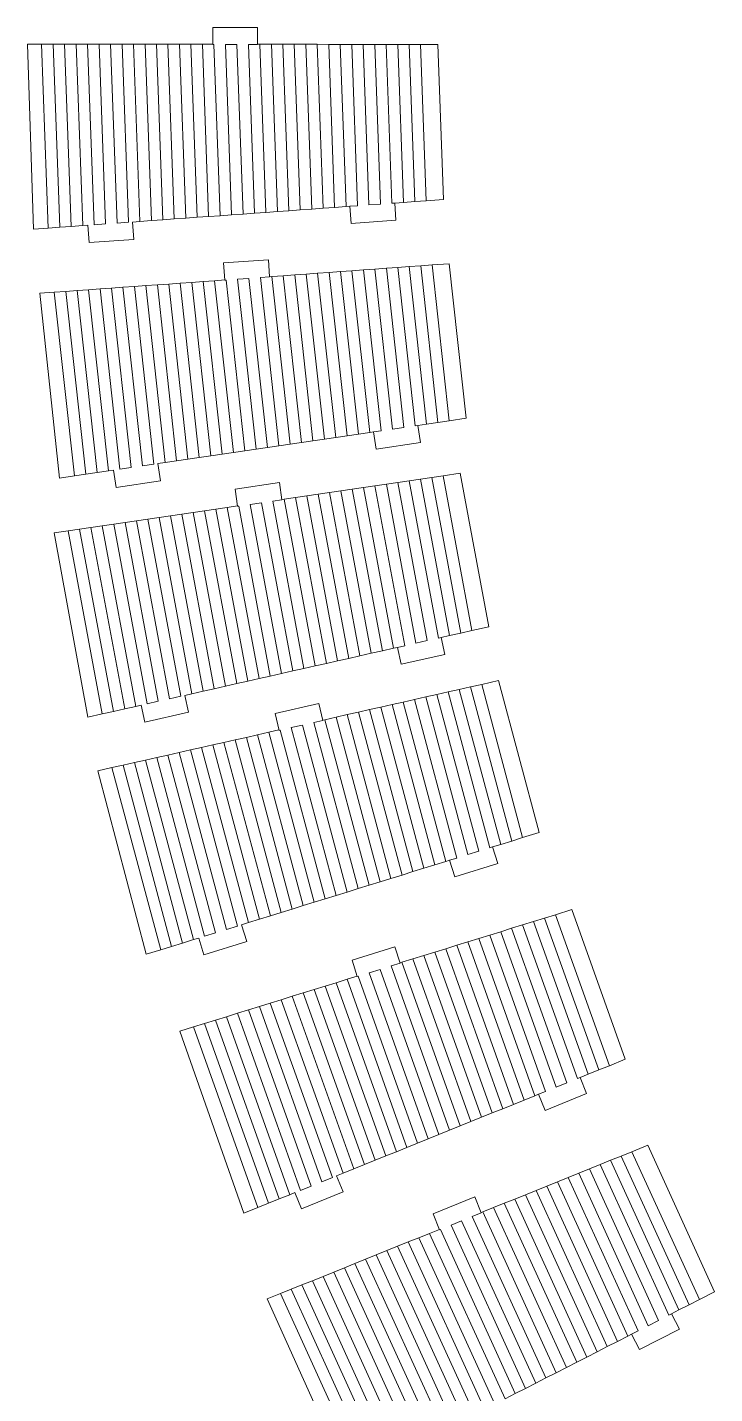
# Model space of a CAD drawing. Header units: millimetres. Extents: x -312 to 501, y 85 to 1153.
# Drawn here: x -312.2 to -192.9, y 361.7 to 599.1 of the extents above; entities that cross this region are included whole.
import ezdxf

# ---------------------------------------------------------------- set-up
doc = ezdxf.new("R2010")
doc.units = ezdxf.units.MM

msp = doc.modelspace()

# ---------------------------------------------------------------- linework, layer by layer
at = {"color": 7, "linetype": 'Continuous', "lineweight": 15}
for p, q in [((-280.02, 599.06), (-272.23, 599.06)), ((-280.02, 596.06), (-280.02, 599.06)), ((-272.23, 599.06), (-272.23, 596.06)), ((-311.16, 563.99), (-312.2, 596.14)), ((-312.2, 596.14), (-309.72, 596.14)), ((-308.57, 564.18), (-309.72, 596.14)), ((-309.72, 596.14), (-307.72, 596.13)), ((-307.72, 596.13), (-306.58, 564.32)), ((-307.72, 596.13), (-305.73, 596.13)), ((-304.59, 564.47), (-305.73, 596.13)), ((-303.74, 596.13), (-305.73, 596.13)), ((-303.74, 596.13), (-302.6, 564.61)), ((-303.74, 596.13), (-301.74, 596.13)), ((-300.61, 564.76), (-301.74, 596.13)), ((-299.75, 596.13), (-301.74, 596.13)), ((-299.75, 596.13), (-298.63, 564.9)), ((-299.75, 596.13), (-297.76, 596.13)), ((-296.64, 565.05), (-297.76, 596.13)), ((-295.76, 596.13), (-297.76, 596.13)), ((-295.76, 596.13), (-294.65, 565.19)), ((-295.76, 596.13), (-293.77, 596.13)), ((-292.66, 565.33), (-293.77, 596.13)), ((-291.78, 596.12), (-293.77, 596.13)), ((-291.78, 596.12), (-290.67, 565.48)), ((-291.78, 596.12), (-289.78, 596.12)), ((-288.68, 565.62), (-289.78, 596.12)), ((-287.79, 596.12), (-289.78, 596.12)), ((-287.79, 596.12), (-286.7, 565.77)), ((-287.79, 596.12), (-285.8, 596.12)), ((-284.71, 565.91), (-285.8, 596.12)), ((-283.8, 596.12), (-285.8, 596.12)), ((-283.8, 596.12), (-282.72, 566.06)), ((-283.8, 596.12), (-281.81, 596.12)), ((-280.73, 566.2), (-281.81, 596.12)), ((-280.02, 596.12), (-281.81, 596.12)), ((-279.81, 596.06), (-280.02, 596.06)), ((-279.81, 596.06), (-278.74, 566.34)), ((-276.76, 566.49), (-277.82, 596.06)), ((-275.83, 596.06), (-277.82, 596.06)), ((-275.83, 596.06), (-274.77, 566.63)), ((-272.78, 566.78), (-273.83, 596.06)), ((-272.23, 596.06), (-273.83, 596.06)), ((-272.23, 596.11), (-271.84, 596.11)), ((-271.84, 596.11), (-270.79, 566.92)), ((-271.84, 596.11), (-269.85, 596.11)), ((-268.8, 567.06), (-269.85, 596.11)), ((-269.85, 596.11), (-267.86, 596.11)), ((-267.86, 596.11), (-266.82, 567.21)), ((-267.86, 596.11), (-265.86, 596.11)), ((-264.83, 567.35), (-265.86, 596.11)), ((-265.86, 596.11), (-263.87, 596.11)), ((-263.87, 596.11), (-262.84, 567.5)), ((-263.87, 596.11), (-261.88, 596.11)), ((-260.85, 567.64), (-261.88, 596.11)), ((-261.88, 596.11), (-259.88, 596.1)), ((-259.88, 596.1), (-258.86, 567.79)), ((-259.88, 596.1), (-257.89, 596.1)), ((-256.87, 567.93), (-257.89, 596.1)), ((-257.89, 596.1), (-255.9, 596.1)), ((-255.9, 596.1), (-254.89, 568.07)), ((-255.9, 596.1), (-253.9, 596.1)), ((-252.9, 568.22), (-253.9, 596.1)), ((-253.9, 596.1), (-251.91, 596.1)), ((-251.91, 596.1), (-250.91, 568.36)), ((-251.91, 596.1), (-249.92, 596.1)), ((-248.92, 568.51), (-249.92, 596.1)), ((-249.92, 596.1), (-247.92, 596.1)), ((-247.92, 596.1), (-246.93, 568.65)), ((-247.92, 596.1), (-245.93, 596.1)), ((-244.95, 568.8), (-245.93, 596.1)), ((-245.93, 596.1), (-243.94, 596.09)), ((-243.94, 596.09), (-242.96, 568.94)), ((-243.94, 596.09), (-240.96, 596.09)), ((-240.96, 596.09), (-239.99, 569.16)), ((-264.83, 567.35), (-266.82, 567.21)), ((-262.84, 567.5), (-264.83, 567.35)), ((-260.85, 567.64), (-262.84, 567.5)), ((-258.86, 567.79), (-260.85, 567.64)), ((-256.87, 567.93), (-258.86, 567.79)), ((-256.21, 567.98), (-256.87, 567.93)), ((-256.21, 567.98), (-254.89, 568.07)), ((-255.99, 564.97), (-256.21, 567.98)), ((-252.9, 568.22), (-250.91, 568.36)), ((-248.92, 568.51), (-248.44, 568.54)), ((-246.93, 568.65), (-248.44, 568.54)), ((-248.44, 568.54), (-248.22, 565.54)), ((-244.95, 568.8), (-246.93, 568.65)), ((-242.96, 568.94), (-244.95, 568.8)), ((-239.99, 569.16), (-242.96, 568.94)), ((-296.64, 565.05), (-294.65, 565.19)), ((-292.66, 565.33), (-293.94, 565.24)), ((-293.94, 565.24), (-293.72, 562.22)), ((-292.66, 565.33), (-290.67, 565.48)), ((-288.68, 565.62), (-290.67, 565.48)), ((-288.68, 565.62), (-286.7, 565.77)), ((-284.71, 565.91), (-286.7, 565.77)), ((-284.71, 565.91), (-282.72, 566.06)), ((-280.73, 566.2), (-282.72, 566.06)), ((-280.73, 566.2), (-278.74, 566.34)), ((-276.76, 566.49), (-278.74, 566.34)), ((-276.76, 566.49), (-274.77, 566.63)), ((-272.78, 566.78), (-274.77, 566.63)), ((-270.79, 566.92), (-272.78, 566.78)), ((-268.8, 567.06), (-270.79, 566.92)), ((-266.82, 567.21), (-268.8, 567.06)), ((-248.22, 565.54), (-255.99, 564.97)), ((-308.57, 564.18), (-311.16, 563.99)), ((-306.58, 564.32), (-308.57, 564.18)), ((-304.59, 564.47), (-306.58, 564.32)), ((-304.59, 564.47), (-302.6, 564.61)), ((-301.71, 564.68), (-302.6, 564.61)), ((-301.49, 561.66), (-301.71, 564.68)), ((-300.61, 564.76), (-298.63, 564.9)), ((-293.72, 562.22), (-301.49, 561.66)), ((-278.13, 558.12), (-270.36, 558.68)), ((-277.92, 555.13), (-278.13, 558.12)), ((-270.36, 558.68), (-270.15, 555.69)), ((-241.93, 557.78), (-238.96, 558)), ((-238.96, 558), (-236.01, 531.15)), ((-270.15, 555.69), (-271.75, 555.58)), ((-268.54, 526.36), (-271.75, 555.58)), ((-270.15, 555.74), (-269.76, 555.77)), ((-269.76, 555.77), (-267.77, 555.91)), ((-269.76, 555.77), (-266.57, 526.65)), ((-267.77, 555.91), (-265.79, 556.06)), ((-264.6, 526.94), (-267.77, 555.91)), ((-265.79, 556.06), (-263.8, 556.2)), ((-265.79, 556.06), (-262.63, 527.23)), ((-263.8, 556.2), (-261.81, 556.35)), ((-260.65, 527.52), (-263.8, 556.2)), ((-261.81, 556.35), (-259.82, 556.49)), ((-261.81, 556.35), (-258.68, 527.81)), ((-259.82, 556.49), (-257.83, 556.63)), ((-256.71, 528.1), (-259.82, 556.49)), ((-257.83, 556.63), (-255.85, 556.78)), ((-257.83, 556.63), (-254.74, 528.39)), ((-255.85, 556.78), (-253.86, 556.92)), ((-252.77, 528.68), (-255.85, 556.78)), ((-253.86, 556.92), (-251.87, 557.06)), ((-253.86, 556.92), (-250.79, 528.97)), ((-251.87, 557.06), (-249.88, 557.21)), ((-248.82, 529.26), (-251.87, 557.06)), ((-249.88, 557.21), (-247.89, 557.35)), ((-249.88, 557.21), (-246.85, 529.55)), ((-247.89, 557.35), (-245.9, 557.5)), ((-244.88, 529.84), (-247.89, 557.35)), ((-245.9, 557.5), (-243.92, 557.64)), ((-245.9, 557.5), (-242.91, 530.13)), ((-243.92, 557.64), (-241.93, 557.78)), ((-240.93, 530.42), (-243.92, 557.64)), ((-241.93, 557.78), (-238.96, 530.71)), ((-307.54, 553.04), (-305.55, 553.18)), ((-305.55, 553.18), (-303.56, 553.32)), ((-305.55, 553.18), (-302.07, 521.42)), ((-301.57, 553.47), (-303.56, 553.32)), ((-300.1, 521.71), (-303.56, 553.32)), ((-301.57, 553.47), (-299.59, 553.61)), ((-301.57, 553.47), (-298.13, 522)), ((-297.6, 553.75), (-299.59, 553.61)), ((-296.15, 522.29), (-299.59, 553.61)), ((-297.6, 553.75), (-295.61, 553.9)), ((-297.6, 553.75), (-294.18, 522.58)), ((-293.62, 554.04), (-295.61, 553.9)), ((-292.21, 522.87), (-295.61, 553.9)), ((-293.62, 554.04), (-291.63, 554.19)), ((-293.62, 554.04), (-290.24, 523.16)), ((-289.64, 554.33), (-291.63, 554.19)), ((-288.26, 523.45), (-291.63, 554.19)), ((-289.64, 554.33), (-287.66, 554.47)), ((-289.64, 554.33), (-286.29, 523.74)), ((-285.67, 554.62), (-287.66, 554.47)), ((-284.32, 524.03), (-287.66, 554.47)), ((-285.67, 554.62), (-283.68, 554.76)), ((-285.67, 554.62), (-282.35, 524.32)), ((-281.69, 554.91), (-283.68, 554.76)), ((-280.38, 524.61), (-283.68, 554.76)), ((-281.69, 554.91), (-279.7, 555.05)), ((-281.69, 554.91), (-278.4, 524.9)), ((-277.92, 555.18), (-279.7, 555.05)), ((-276.43, 525.19), (-279.7, 555.05)), ((-277.71, 555.14), (-277.92, 555.13)), ((-277.71, 555.14), (-274.46, 525.48)), ((-273.73, 555.43), (-275.72, 555.29)), ((-272.49, 525.77), (-275.72, 555.29)), ((-273.73, 555.43), (-270.52, 526.06)), ((-310.02, 552.86), (-307.54, 553.04)), ((-306.62, 520.75), (-310.02, 552.86)), ((-304.04, 521.13), (-307.54, 553.04)), ((-248.82, 529.26), (-246.85, 529.55)), ((-244.88, 529.84), (-244.4, 529.91)), ((-242.91, 530.13), (-244.4, 529.91)), ((-244.4, 529.91), (-243.96, 526.93)), ((-240.93, 530.42), (-242.91, 530.13)), ((-238.96, 530.71), (-240.93, 530.42)), ((-236.01, 531.15), (-238.96, 530.71)), ((-262.63, 527.23), (-264.6, 526.94)), ((-260.65, 527.52), (-262.63, 527.23)), ((-258.68, 527.81), (-260.65, 527.52)), ((-256.71, 528.1), (-258.68, 527.81)), ((-254.74, 528.39), (-256.71, 528.1)), ((-252.77, 528.68), (-254.74, 528.39)), ((-252.11, 528.78), (-252.77, 528.68)), ((-252.11, 528.78), (-250.79, 528.97)), ((-251.66, 525.79), (-252.11, 528.78)), ((-280.38, 524.61), (-282.35, 524.32)), ((-280.38, 524.61), (-278.4, 524.9)), ((-276.43, 525.19), (-278.4, 524.9)), ((-276.43, 525.19), (-274.46, 525.48)), ((-272.49, 525.77), (-274.46, 525.48)), ((-272.49, 525.77), (-270.52, 526.06)), ((-268.54, 526.36), (-270.52, 526.06)), ((-266.57, 526.65), (-268.54, 526.36)), ((-264.6, 526.94), (-266.57, 526.65)), ((-243.96, 526.93), (-251.66, 525.79)), ((-296.15, 522.29), (-294.18, 522.58)), ((-292.21, 522.87), (-290.24, 523.16)), ((-288.26, 523.45), (-289.53, 523.26)), ((-289.53, 523.26), (-289.09, 520.27)), ((-288.26, 523.45), (-286.29, 523.74)), ((-284.32, 524.03), (-286.29, 523.74)), ((-284.32, 524.03), (-282.35, 524.32)), ((-304.04, 521.13), (-306.62, 520.75)), ((-302.07, 521.42), (-304.04, 521.13)), ((-300.1, 521.71), (-302.07, 521.42)), ((-300.1, 521.71), (-298.13, 522)), ((-297.24, 522.13), (-298.13, 522)), ((-296.79, 519.13), (-297.24, 522.13)), ((-289.09, 520.27), (-296.79, 519.13)), ((-276.15, 518.82), (-268.45, 519.96)), ((-268.45, 519.96), (-268.01, 517)), ((-249.89, 519.71), (-247.92, 520)), ((-247.92, 520), (-245.94, 520.29)), ((-247.92, 520), (-242.8, 492.51)), ((-245.94, 520.29), (-243.97, 520.58)), ((-240.86, 492.95), (-245.94, 520.29)), ((-243.97, 520.58), (-242, 520.87)), ((-243.97, 520.58), (-238.91, 493.38)), ((-242, 520.87), (-240.03, 521.16)), ((-236.97, 493.82), (-242, 520.87)), ((-240.03, 521.16), (-237.08, 521.6)), ((-240.03, 521.16), (-235.02, 494.26)), ((-237.08, 521.6), (-232.12, 494.92)), ((-275.71, 515.86), (-276.15, 518.82)), ((-265.67, 517.39), (-263.69, 517.68)), ((-263.69, 517.68), (-261.72, 517.97)), ((-263.69, 517.68), (-258.36, 488.99)), ((-261.72, 517.97), (-259.75, 518.26)), ((-256.41, 489.43), (-261.72, 517.97)), ((-259.75, 518.26), (-257.78, 518.55)), ((-259.75, 518.26), (-254.47, 489.87)), ((-257.78, 518.55), (-255.81, 518.84)), ((-252.52, 490.31), (-257.78, 518.55)), ((-255.81, 518.84), (-253.83, 519.13)), ((-255.81, 518.84), (-250.58, 490.75)), ((-253.83, 519.13), (-251.86, 519.42)), ((-248.64, 491.19), (-253.83, 519.13)), ((-251.86, 519.42), (-249.89, 519.71)), ((-251.86, 519.42), (-246.69, 491.63)), ((-244.75, 492.07), (-249.89, 519.71)), ((-279.47, 515.36), (-281.44, 515.07)), ((-279.47, 515.36), (-277.5, 515.65)), ((-279.47, 515.36), (-273.91, 485.48)), ((-275.72, 515.91), (-277.5, 515.65)), ((-271.97, 485.92), (-277.5, 515.65)), ((-275.52, 515.89), (-275.71, 515.86)), ((-275.52, 515.89), (-270.03, 486.36)), ((-271.57, 516.47), (-273.55, 516.18)), ((-268.08, 486.8), (-273.55, 516.18)), ((-271.57, 516.47), (-266.14, 487.24)), ((-268.01, 517), (-269.6, 516.76)), ((-264.19, 487.68), (-269.6, 516.76)), ((-268.01, 517.04), (-267.64, 517.1)), ((-267.64, 517.1), (-265.67, 517.39)), ((-267.64, 517.1), (-262.25, 488.12)), ((-260.3, 488.55), (-265.67, 517.39)), ((-299.19, 512.46), (-297.22, 512.75)), ((-295.25, 513.04), (-297.22, 512.75)), ((-291.42, 481.53), (-297.22, 512.75)), ((-295.25, 513.04), (-293.28, 513.33)), ((-295.25, 513.04), (-289.47, 481.97)), ((-291.31, 513.62), (-293.28, 513.33)), ((-287.53, 482.41), (-293.28, 513.33)), ((-291.31, 513.62), (-289.33, 513.91)), ((-291.31, 513.62), (-285.58, 482.85)), ((-287.36, 514.2), (-289.33, 513.91)), ((-283.64, 483.29), (-289.33, 513.91)), ((-287.36, 514.2), (-285.39, 514.49)), ((-287.36, 514.2), (-281.69, 483.72)), ((-283.42, 514.78), (-285.39, 514.49)), ((-279.75, 484.16), (-285.39, 514.49)), ((-283.42, 514.78), (-281.44, 515.07)), ((-283.42, 514.78), (-277.8, 484.6)), ((-275.86, 485.04), (-281.44, 515.07)), ((-307.57, 511.22), (-305.11, 511.59)), ((-301.73, 479.2), (-307.57, 511.22)), ((-305.11, 511.59), (-303.14, 511.88)), ((-299.19, 479.77), (-305.11, 511.59)), ((-303.14, 511.88), (-301.17, 512.17)), ((-303.14, 511.88), (-297.25, 480.21)), ((-299.19, 512.46), (-301.17, 512.17)), ((-295.3, 480.65), (-301.17, 512.17)), ((-299.19, 512.46), (-293.36, 481.09)), ((-236.97, 493.82), (-238.91, 493.38)), ((-235.02, 494.26), (-236.97, 493.82)), ((-232.12, 494.92), (-235.02, 494.26)), ((-247.98, 491.34), (-246.69, 491.63)), ((-244.75, 492.07), (-242.8, 492.51)), ((-240.86, 492.95), (-240.38, 493.05)), ((-238.91, 493.38), (-240.38, 493.05)), ((-240.38, 493.05), (-239.71, 490.11)), ((-258.36, 488.99), (-260.3, 488.55)), ((-256.41, 489.43), (-258.36, 488.99)), ((-254.47, 489.87), (-256.41, 489.43)), ((-252.52, 490.31), (-254.47, 489.87)), ((-250.58, 490.75), (-252.52, 490.31)), ((-248.64, 491.19), (-250.58, 490.75)), ((-247.98, 491.34), (-248.64, 491.19)), ((-247.31, 488.4), (-247.98, 491.34)), ((-239.71, 490.11), (-247.31, 488.4)), ((-268.08, 486.8), (-270.03, 486.36)), ((-268.08, 486.8), (-266.14, 487.24)), ((-264.19, 487.68), (-266.14, 487.24)), ((-262.25, 488.12), (-264.19, 487.68)), ((-260.3, 488.55), (-262.25, 488.12)), ((-279.75, 484.16), (-277.8, 484.6)), ((-275.86, 485.04), (-277.8, 484.6)), ((-275.86, 485.04), (-273.91, 485.48)), ((-271.97, 485.92), (-273.91, 485.48)), ((-271.97, 485.92), (-270.03, 486.36)), ((-237.23, 484.05), (-235.29, 484.49)), ((-235.29, 484.49), (-233.34, 484.92)), ((-228.13, 457.7), (-235.29, 484.49)), ((-233.34, 484.92), (-230.43, 485.58)), ((-233.34, 484.92), (-226.23, 458.3)), ((-230.43, 485.58), (-223.38, 459.18)), ((-291.42, 481.53), (-289.47, 481.97)), ((-287.53, 482.41), (-285.58, 482.85)), ((-283.64, 483.29), (-284.87, 483.01)), ((-284.87, 483.01), (-284.21, 480.06)), ((-283.64, 483.29), (-281.69, 483.72)), ((-279.75, 484.16), (-281.69, 483.72)), ((-246.95, 481.85), (-245.01, 482.29)), ((-245.01, 482.29), (-243.06, 482.73)), ((-245.01, 482.29), (-237.65, 454.75)), ((-243.06, 482.73), (-241.12, 483.17)), ((-235.75, 455.34), (-243.06, 482.73)), ((-241.12, 483.17), (-239.18, 483.61)), ((-241.12, 483.17), (-233.84, 455.93)), ((-239.18, 483.61), (-237.23, 484.05)), ((-231.94, 456.52), (-239.18, 483.61)), ((-237.23, 484.05), (-230.04, 457.11)), ((-299.19, 479.77), (-301.73, 479.2)), ((-297.25, 480.21), (-299.19, 479.77)), ((-295.3, 480.65), (-297.25, 480.21)), ((-295.3, 480.65), (-293.36, 481.09)), ((-292.47, 481.29), (-293.36, 481.09)), ((-291.81, 478.34), (-292.47, 481.29)), ((-284.21, 480.06), (-291.81, 478.34)), ((-269.18, 479.86), (-261.58, 481.58)), ((-268.51, 476.93), (-269.18, 479.86)), ((-261.58, 481.58), (-260.92, 478.65)), ((-258.62, 479.22), (-256.68, 479.66)), ((-256.68, 479.66), (-254.73, 480.1)), ((-256.68, 479.66), (-249.08, 451.2)), ((-254.73, 480.1), (-252.79, 480.54)), ((-247.17, 451.79), (-254.73, 480.1)), ((-252.79, 480.54), (-250.84, 480.98)), ((-252.79, 480.54), (-245.27, 452.39)), ((-250.84, 480.98), (-248.9, 481.41)), ((-243.36, 452.98), (-250.84, 480.98)), ((-248.9, 481.41), (-246.95, 481.85)), ((-248.9, 481.41), (-241.46, 453.57)), ((-239.56, 454.16), (-246.95, 481.85)), ((-264.44, 477.85), (-266.39, 477.41)), ((-258.6, 448.25), (-266.39, 477.41)), ((-264.44, 477.85), (-256.69, 448.84)), ((-260.92, 478.65), (-262.5, 478.29)), ((-254.79, 449.43), (-262.5, 478.29)), ((-260.93, 478.7), (-260.57, 478.78)), ((-260.57, 478.78), (-258.62, 479.22)), ((-260.57, 478.78), (-252.88, 450.02)), ((-250.98, 450.61), (-258.62, 479.22)), ((-280.01, 474.39), (-278.07, 474.83)), ((-276.12, 475.27), (-278.07, 474.83)), ((-270.02, 444.7), (-278.07, 474.83)), ((-276.12, 475.27), (-274.18, 475.71)), ((-276.12, 475.27), (-268.12, 445.29)), ((-272.24, 476.15), (-274.18, 475.71)), ((-266.21, 445.88), (-274.18, 475.71)), ((-272.24, 476.15), (-270.29, 476.59)), ((-272.24, 476.15), (-264.31, 446.48)), ((-268.53, 476.99), (-270.29, 476.59)), ((-262.4, 447.07), (-270.29, 476.59)), ((-268.33, 476.97), (-268.51, 476.93)), ((-268.33, 476.97), (-260.5, 447.66)), ((-287.79, 472.64), (-289.74, 472.2)), ((-287.79, 472.64), (-285.85, 473.08)), ((-287.79, 472.64), (-279.54, 441.75)), ((-283.9, 473.52), (-285.85, 473.08)), ((-277.64, 442.34), (-285.85, 473.08)), ((-283.9, 473.52), (-281.96, 473.96)), ((-283.9, 473.52), (-275.73, 442.93)), ((-280.01, 474.39), (-281.96, 473.96)), ((-273.83, 443.52), (-281.96, 473.96)), ((-280.01, 474.39), (-271.92, 444.11)), ((-299.94, 469.9), (-297.52, 470.45)), ((-297.52, 470.45), (-295.57, 470.89)), ((-289.06, 438.79), (-297.52, 470.45)), ((-295.57, 470.89), (-293.63, 471.32)), ((-295.57, 470.89), (-287.16, 439.38)), ((-291.68, 471.76), (-293.63, 471.32)), ((-285.25, 439.97), (-293.63, 471.32)), ((-291.68, 471.76), (-289.74, 472.2)), ((-291.68, 471.76), (-283.35, 440.57)), ((-281.44, 441.16), (-289.74, 472.2)), ((-291.55, 438.02), (-299.94, 469.9)), ((-226.23, 458.3), (-228.13, 457.7)), ((-223.38, 459.18), (-226.23, 458.3)), ((-235.75, 455.34), (-233.84, 455.93)), ((-231.94, 456.52), (-231.46, 456.67)), ((-230.04, 457.11), (-231.46, 456.67)), ((-231.46, 456.67), (-230.56, 453.79)), ((-228.13, 457.7), (-230.04, 457.11)), ((-241.46, 453.57), (-243.36, 452.98)), ((-239.56, 454.16), (-241.46, 453.57)), ((-238.9, 454.36), (-239.56, 454.16)), ((-238.9, 454.36), (-237.65, 454.75)), ((-238, 451.48), (-238.9, 454.36)), ((-230.56, 453.79), (-238, 451.48)), ((-249.08, 451.2), (-250.98, 450.61)), ((-247.17, 451.79), (-249.08, 451.2)), ((-245.27, 452.39), (-247.17, 451.79)), ((-243.36, 452.98), (-245.27, 452.39)), ((-258.6, 448.25), (-256.69, 448.84)), ((-254.79, 449.43), (-256.69, 448.84)), ((-252.88, 450.02), (-254.79, 449.43)), ((-250.98, 450.61), (-252.88, 450.02)), ((-266.21, 445.88), (-264.31, 446.48)), ((-262.4, 447.07), (-264.31, 446.48)), ((-262.4, 447.07), (-260.5, 447.66)), ((-258.6, 448.25), (-260.5, 447.66)), ((-273.83, 443.52), (-271.92, 444.11)), ((-270.02, 444.7), (-271.92, 444.11)), ((-270.02, 444.7), (-268.12, 445.29)), ((-266.21, 445.88), (-268.12, 445.29)), ((-224.33, 443.72), (-222.42, 444.31)), ((-222.42, 444.31), (-220.52, 444.9)), ((-213.03, 417.93), (-222.42, 444.31)), ((-220.52, 444.9), (-217.67, 445.78)), ((-220.52, 444.9), (-211.18, 418.67)), ((-217.67, 445.78), (-208.42, 419.79)), ((-281.44, 441.16), (-279.54, 441.75)), ((-277.64, 442.34), (-275.73, 442.93)), ((-273.83, 443.52), (-275.02, 443.15)), ((-275.02, 443.15), (-274.13, 440.26)), ((-231.95, 441.36), (-230.04, 441.95)), ((-230.04, 441.95), (-228.14, 442.54)), ((-220.43, 414.94), (-230.04, 441.95)), ((-228.14, 442.54), (-226.23, 443.13)), ((-228.14, 442.54), (-218.58, 415.68)), ((-226.23, 443.13), (-224.33, 443.72)), ((-216.73, 416.43), (-226.23, 443.13)), ((-224.33, 443.72), (-214.88, 417.18)), ((-287.16, 439.38), (-289.06, 438.79)), ((-285.25, 439.97), (-287.16, 439.38)), ((-285.25, 439.97), (-283.35, 440.57)), ((-282.46, 440.84), (-283.35, 440.57)), ((-281.57, 437.95), (-282.46, 440.84)), ((-274.13, 440.26), (-281.57, 437.95)), ((-255.83, 437.03), (-248.39, 439.34)), ((-248.39, 439.34), (-247.5, 436.48)), ((-239.56, 438.99), (-237.66, 439.58)), ((-237.66, 439.58), (-235.75, 440.18)), ((-227.82, 411.95), (-237.66, 439.58)), ((-235.75, 440.18), (-233.85, 440.77)), ((-235.75, 440.18), (-225.97, 412.7)), ((-233.85, 440.77), (-231.95, 441.36)), ((-224.12, 413.44), (-233.85, 440.77)), ((-231.95, 441.36), (-222.27, 414.19)), ((-289.06, 438.79), (-291.55, 438.02)), ((-254.94, 434.17), (-255.83, 437.03)), ((-247.18, 436.63), (-245.28, 437.22)), ((-245.28, 437.22), (-243.37, 437.81)), ((-235.21, 408.96), (-245.28, 437.22)), ((-243.37, 437.81), (-241.47, 438.4)), ((-243.37, 437.81), (-233.37, 409.71)), ((-241.47, 438.4), (-239.56, 438.99)), ((-231.52, 410.45), (-241.47, 438.4)), ((-239.56, 438.99), (-229.67, 411.2)), ((-250.97, 435.4), (-252.87, 434.81)), ((-242.61, 405.97), (-252.87, 434.81)), ((-250.97, 435.4), (-240.76, 406.72)), ((-247.5, 436.48), (-249.07, 435.99)), ((-238.91, 407.47), (-249.07, 435.99)), ((-247.51, 436.53), (-247.18, 436.63)), ((-247.18, 436.63), (-237.06, 408.21)), ((-262.41, 431.91), (-260.51, 432.5)), ((-258.6, 433.09), (-260.51, 432.5)), ((-250, 402.98), (-260.51, 432.5)), ((-258.6, 433.09), (-256.7, 433.68)), ((-258.6, 433.09), (-248.15, 403.73)), ((-254.95, 434.22), (-256.7, 433.68)), ((-246.31, 404.48), (-256.7, 433.68)), ((-254.78, 434.22), (-254.94, 434.17)), ((-254.78, 434.22), (-244.46, 405.22)), ((-270.03, 429.54), (-268.13, 430.13)), ((-266.22, 430.72), (-268.13, 430.13)), ((-257.4, 399.99), (-268.13, 430.13)), ((-266.22, 430.72), (-264.32, 431.32)), ((-266.22, 430.72), (-255.55, 400.74)), ((-262.41, 431.91), (-264.32, 431.32)), ((-253.7, 401.49), (-264.32, 431.32)), ((-262.41, 431.91), (-251.85, 402.24)), ((-277.65, 427.18), (-275.74, 427.77)), ((-273.84, 428.36), (-275.74, 427.77)), ((-264.79, 397.01), (-275.74, 427.77)), ((-273.84, 428.36), (-271.93, 428.95)), ((-273.84, 428.36), (-262.94, 397.75)), ((-270.03, 429.54), (-271.93, 428.95)), ((-261.09, 398.5), (-271.93, 428.95)), ((-270.03, 429.54), (-259.25, 399.25)), ((-285.73, 424.67), (-283.36, 425.41)), ((-283.36, 425.41), (-281.46, 426)), ((-272.18, 394.02), (-283.36, 425.41)), ((-281.46, 426), (-279.55, 426.59)), ((-281.46, 426), (-270.34, 394.76)), ((-277.65, 427.18), (-279.55, 426.59)), ((-268.49, 395.51), (-279.55, 426.59)), ((-277.65, 427.18), (-266.64, 396.26)), ((-274.6, 393.04), (-285.73, 424.67)), ((-213.03, 417.93), (-214.88, 417.18)), ((-211.18, 418.67), (-213.03, 417.93)), ((-208.42, 419.79), (-211.18, 418.67)), ((-220.43, 414.94), (-218.58, 415.68)), ((-216.73, 416.43), (-216.25, 416.63)), ((-214.88, 417.18), (-216.25, 416.63)), ((-216.25, 416.63), (-215.12, 413.83)), ((-224.12, 413.44), (-225.97, 412.7)), ((-223.47, 413.71), (-224.12, 413.44)), ((-223.47, 413.71), (-222.27, 414.19)), ((-222.34, 410.91), (-223.47, 413.71)), ((-215.12, 413.83), (-222.34, 410.91)), ((-229.67, 411.2), (-231.52, 410.45)), ((-227.82, 411.95), (-229.67, 411.2)), ((-225.97, 412.7), (-227.82, 411.95)), ((-235.21, 408.96), (-237.06, 408.21)), ((-233.37, 409.71), (-235.21, 408.96)), ((-231.52, 410.45), (-233.37, 409.71)), ((-242.61, 405.97), (-244.46, 405.22)), ((-242.61, 405.97), (-240.76, 406.72)), ((-238.91, 407.47), (-240.76, 406.72)), ((-237.06, 408.21), (-238.91, 407.47)), ((-250, 402.98), (-248.15, 403.73)), ((-246.31, 404.48), (-248.15, 403.73)), ((-246.31, 404.48), (-244.46, 405.22)), ((-209.11, 402.97), (-207.26, 403.72)), ((-207.26, 403.72), (-204.5, 404.84)), ((-207.26, 403.72), (-195.55, 378.05)), ((-204.5, 404.84), (-192.9, 379.4)), ((-253.7, 401.49), (-255.55, 400.74)), ((-253.7, 401.49), (-251.85, 402.24)), ((-250, 402.98), (-251.85, 402.24)), ((-214.65, 400.73), (-212.8, 401.48)), ((-212.8, 401.48), (-210.96, 402.23)), ((-200.88, 375.32), (-212.8, 401.48)), ((-210.96, 402.23), (-209.11, 402.97)), ((-210.96, 402.23), (-199.1, 376.23)), ((-197.33, 377.14), (-209.11, 402.97)), ((-261.09, 398.5), (-259.25, 399.25)), ((-257.4, 399.99), (-258.54, 399.53)), ((-258.54, 399.53), (-257.4, 396.73)), ((-257.4, 399.99), (-255.55, 400.74)), ((-220.2, 398.49), (-218.35, 399.24)), ((-218.35, 399.24), (-216.5, 399.99)), ((-218.35, 399.24), (-206.2, 372.59)), ((-216.5, 399.99), (-214.65, 400.73)), ((-204.43, 373.5), (-216.5, 399.99)), ((-214.65, 400.73), (-202.65, 374.41)), ((-265.76, 396.61), (-266.64, 396.26)), ((-264.63, 393.81), (-265.76, 396.61)), ((-264.79, 397.01), (-262.94, 397.75)), ((-257.4, 396.73), (-264.63, 393.81)), ((-225.75, 396.25), (-223.9, 397)), ((-223.9, 397), (-222.05, 397.75)), ((-211.53, 369.87), (-223.9, 397)), ((-222.05, 397.75), (-220.2, 398.49)), ((-222.05, 397.75), (-209.75, 370.78)), ((-207.98, 371.69), (-220.2, 398.49)), ((-270.34, 394.76), (-272.18, 394.02)), ((-268.49, 395.51), (-270.34, 394.76)), ((-268.49, 395.51), (-266.64, 396.26)), ((-241.77, 392.95), (-234.55, 395.87)), ((-234.55, 395.87), (-233.42, 393.09)), ((-231.29, 394.01), (-229.44, 394.76)), ((-229.44, 394.76), (-227.59, 395.5)), ((-229.44, 394.76), (-216.85, 367.14)), ((-227.59, 395.5), (-225.75, 396.25)), ((-215.08, 368.05), (-227.59, 395.5)), ((-225.75, 396.25), (-213.3, 368.96)), ((-272.18, 394.02), (-274.6, 393.04)), ((-240.65, 390.17), (-241.77, 392.95)), ((-236.82, 391.72), (-238.66, 390.97)), ((-236.82, 391.72), (-223.95, 363.51)), ((-233.42, 393.09), (-234.97, 392.47)), ((-222.18, 364.42), (-234.97, 392.47)), ((-233.44, 393.14), (-233.14, 393.26)), ((-233.14, 393.26), (-231.29, 394.01)), ((-233.14, 393.26), (-220.4, 365.33)), ((-218.63, 366.23), (-231.29, 394.01)), ((-244.23, 388.78), (-242.39, 389.53)), ((-240.67, 390.22), (-242.39, 389.53)), ((-229.28, 360.78), (-242.39, 389.53)), ((-240.51, 390.23), (-240.65, 390.17)), ((-240.51, 390.23), (-227.5, 361.69)), ((-225.73, 362.6), (-238.66, 390.97)), ((-247.93, 387.29), (-249.78, 386.54)), ((-247.93, 387.29), (-246.08, 388.04)), ((-247.93, 387.29), (-234.61, 358.06)), ((-244.23, 388.78), (-246.08, 388.04)), ((-232.83, 358.97), (-246.08, 388.04)), ((-244.23, 388.78), (-231.06, 359.88)), ((-255.33, 384.3), (-253.48, 385.05)), ((-251.63, 385.8), (-253.48, 385.05)), ((-239.93, 355.33), (-253.48, 385.05)), ((-251.63, 385.8), (-249.78, 386.54)), ((-251.63, 385.8), (-238.16, 356.24)), ((-236.38, 357.15), (-249.78, 386.54)), ((-259.02, 382.81), (-260.87, 382.06)), ((-259.02, 382.81), (-257.18, 383.56)), ((-259.02, 382.81), (-245.26, 352.61)), ((-255.33, 384.3), (-257.18, 383.56)), ((-243.48, 353.52), (-257.18, 383.56)), ((-255.33, 384.3), (-241.71, 354.42)), ((-268.27, 379.07), (-266.42, 379.82)), ((-266.42, 379.82), (-264.57, 380.57)), ((-266.42, 379.82), (-252.36, 348.97)), ((-262.72, 381.31), (-264.57, 380.57)), ((-250.58, 349.88), (-264.57, 380.57)), ((-262.72, 381.31), (-260.87, 382.06)), ((-262.72, 381.31), (-248.81, 350.79)), ((-247.03, 351.7), (-260.87, 382.06)), ((-270.57, 378.14), (-268.27, 379.07)), ((-256.45, 346.88), (-270.57, 378.14)), ((-254.13, 348.06), (-268.27, 379.07)), ((-195.55, 378.05), (-197.33, 377.14)), ((-192.9, 379.4), (-195.55, 378.05)), ((-200.88, 375.32), (-200.39, 375.57)), ((-199.1, 376.23), (-200.39, 375.57)), ((-200.39, 375.57), (-199.02, 372.89)), ((-197.33, 377.14), (-199.1, 376.23)), ((-199.02, 372.89), (-205.95, 369.34)), ((-204.43, 373.5), (-202.65, 374.41)), ((-209.75, 370.78), (-211.53, 369.87)), ((-207.98, 371.69), (-209.75, 370.78)), ((-207.33, 372.02), (-207.98, 371.69)), ((-207.33, 372.02), (-206.2, 372.59)), ((-205.95, 369.34), (-207.33, 372.02)), ((-215.08, 368.05), (-216.85, 367.14)), ((-213.3, 368.96), (-215.08, 368.05)), ((-211.53, 369.87), (-213.3, 368.96)), ((-218.63, 366.23), (-220.4, 365.33)), ((-216.85, 367.14), (-218.63, 366.23)), ((-225.73, 362.6), (-223.95, 363.51)), ((-222.18, 364.42), (-223.95, 363.51)), ((-220.4, 365.33), (-222.18, 364.42)), ((-229.28, 360.78), (-227.5, 361.69)), ((-225.73, 362.6), (-227.5, 361.69))]:
    msp.add_line(p, q, dxfattribs=at)

doc.saveas('drawing.dxf')
